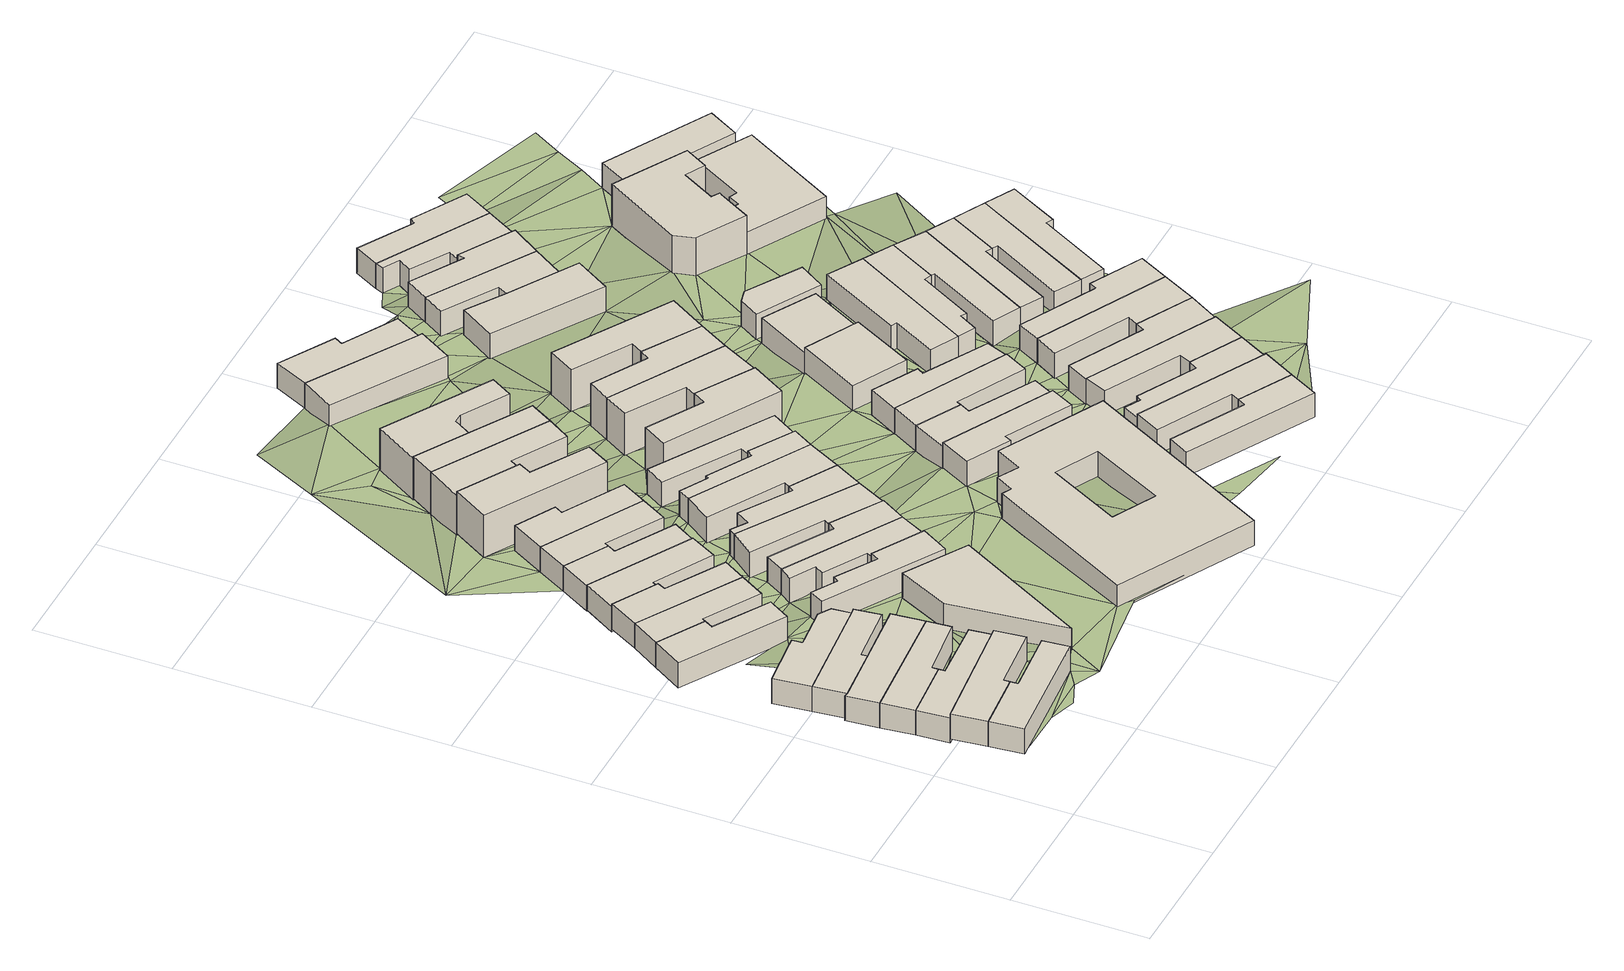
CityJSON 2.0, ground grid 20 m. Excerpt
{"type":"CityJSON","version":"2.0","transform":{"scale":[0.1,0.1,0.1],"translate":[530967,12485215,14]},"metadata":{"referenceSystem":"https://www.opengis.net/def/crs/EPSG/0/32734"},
"CityObjects":{
"building1":{"type":"Building","attributes":{"address":"Salt River Cape Town","building":"house","building:levels":1,"building_height":4.1,"plus_code":"4FRW3F96+647","ground_height":18.24,"roof_height":22.34},"geometry":[{"type":"Solid","lod":"1","boundaries":[[[[0,1,2,3]],[[1,4,5,2]],[[4,6,7,5]],[[6,8,9,7]],[[8,10,11,9]],[[10,0,3,11]],[[3,2,5,7,9,11]],[[10,8,6,4,1,0]]]]}]},
"building2":{"type":"Building","attributes":{"address":"Salt River Cape Town","building":"house","building:levels":1,"building_height":4.1,"plus_code":"4FRW3F96+64J","ground_height":18.24,"roof_height":22.34},"geometry":[{"type":"Solid","lod":"1","boundaries":[[[[12,0,3,13]],[[0,10,11,3]],[[10,14,15,11]],[[14,16,17,15]],[[16,18,19,17]],[[18,12,13,19]],[[13,3,11,15,17,19]],[[18,16,14,10,0,12]]]]}]},
"building3":{"type":"Building","attributes":{"address":"65 Durham Avenue Salt River Cape Town","building":"house","building:levels":1,"building_height":4.1,"plus_code":"4FRW3F96+742","ground_height":17.53,"roof_height":21.63},"geometry":[{"type":"Solid","lod":"1","boundaries":[[[[20,21,22,23]],[[21,24,25,22]],[[24,26,27,25]],[[26,28,29,27]],[[28,30,31,29]],[[30,20,23,31]],[[23,22,25,27,29,31]],[[30,28,26,24,21,20]]]]}]},
"building4":{"type":"Building","attributes":{"address":"63 Durham Avenue Salt River Cape Town","building":"house","building:levels":1,"building_height":4.1,"plus_code":"4FRW3F96+74C","ground_height":17.53,"roof_height":21.63},"geometry":[{"type":"Solid","lod":"1","boundaries":[[[[32,20,23,33]],[[20,30,31,23]],[[30,34,35,31]],[[34,36,37,35]],[[36,38,39,37]],[[38,32,33,39]],[[33,23,31,35,37,39]],[[38,36,34,30,20,32]]]]}]},
"building5":{"type":"Building","attributes":{"address":"61 Durham Avenue Salt River Cape Town","building":"house","building:levels":1,"building_height":4.1,"plus_code":"4FRW3F96+74J","ground_height":17.53,"roof_height":21.63},"geometry":[{"type":"Solid","lod":"1","boundaries":[[[[32,38,39,33]],[[38,40,41,39]],[[40,42,43,41]],[[42,44,45,43]],[[44,46,47,45]],[[46,32,33,47]],[[33,39,41,43,45,47]],[[46,44,42,40,38,32]]]]}]},
"building6":{"type":"Building","attributes":{"address":"59 Durham Avenue Salt River Cape Town","building":"house","building:levels":1,"building_height":4.1,"plus_code":"4FRW3F96+842","ground_height":17.53,"roof_height":21.63},"geometry":[{"type":"Solid","lod":"1","boundaries":[[[[48,44,45,49]],[[44,42,43,45]],[[42,50,51,43]],[[50,52,53,51]],[[52,54,55,53]],[[54,56,57,55]],[[56,48,49,57]],[[49,45,43,51,53,55,57]],[[56,54,52,50,42,44,48]]]]}]},
"building7":{"type":"Building","attributes":{"address":"57 Durham Avenue Salt River Cape Town","building":"house","building:levels":1,"building_height":4.1,"plus_code":"4FRW3F96+84C","ground_height":17.53,"roof_height":21.63},"geometry":[{"type":"Solid","lod":"1","boundaries":[[[[56,58,59,57]],[[58,60,61,59]],[[60,62,63,61]],[[62,64,65,63]],[[64,66,67,65]],[[66,68,69,67]],[[68,48,49,69]],[[48,56,57,49]],[[57,59,61,63,65,67,69,49]],[[48,68,66,64,62,60,58,56]]]]}]},
"building8":{"type":"Building","attributes":{"address":"69 Addison Road Salt River Cape Town","building":"house","building:levels":1,"building_height":4.1,"plus_code":"4FRW3F96+939","ground_height":16.86,"roof_height":20.96},"geometry":[{"type":"Solid","lod":"1","boundaries":[[[[70,71,72,73]],[[71,74,75,72]],[[74,76,77,75]],[[76,78,79,77]],[[78,80,81,79]],[[80,70,73,81]],[[73,72,75,77,79,81]],[[80,78,76,74,71,70]]]]}]},
"building9":{"type":"Building","attributes":{"address":"67 Addison Road Salt River Cape Town","building":"house","building:levels":1,"building_height":4.1,"plus_code":"4FRW3F96+94J","ground_height":16.86,"roof_height":20.96},"geometry":[{"type":"Solid","lod":"1","boundaries":[[[[71,70,73,72]],[[70,82,83,73]],[[82,84,85,83]],[[84,86,87,85]],[[86,88,89,87]],[[88,71,72,89]],[[72,73,83,85,87,89]],[[88,86,84,82,70,71]]]]}]},
"building10":{"type":"Building","attributes":{"address":"65 Addison Road Salt River Cape Town","building":"house","building:levels":1,"building_height":4.1,"plus_code":"4FRW3F96+94V","ground_height":16.86,"roof_height":20.96},"geometry":[{"type":"Solid","lod":"1","boundaries":[[[[88,86,87,89]],[[86,90,91,87]],[[90,92,93,91]],[[92,94,95,93]],[[94,96,97,95]],[[96,88,89,97]],[[89,87,91,93,95,97]],[[96,94,92,90,86,88]]]]}]},
"building11":{"type":"Building","attributes":{"address":"63 Addison Road Salt River Cape Town","building":"house","building:levels":1,"building_height":4.1,"plus_code":"4FRW3F96+C48","ground_height":16.36,"roof_height":20.46},"geometry":[{"type":"Solid","lod":"1","boundaries":[[[[98,99,100,101]],[[99,102,103,100]],[[102,104,105,103]],[[104,106,107,105]],[[106,108,109,107]],[[108,98,101,109]],[[101,100,103,105,107,109]],[[108,106,104,102,99,98]]]]}]},
"building12":{"type":"Building","attributes":{"address":"80 Burns Road Salt River Cape Town","building":"house","building:levels":1,"building_height":4.1,"plus_code":"4FRW3F96+65W","ground_height":17.44,"roof_height":21.54},"geometry":[{"type":"Solid","lod":"1","boundaries":[[[[110,111,112,113]],[[111,114,115,112]],[[114,116,117,115]],[[116,110,113,117]],[[113,112,115,117]],[[116,114,111,110]]]]}]},
"building13":{"type":"Building","attributes":{"address":"78 Burns Road Salt River Cape Town","building":"house","building:levels":1,"building_height":4.1,"plus_code":"4FRW3F96+859","ground_height":17.44,"roof_height":21.54},"geometry":[{"type":"Solid","lod":"1","boundaries":[[[[118,119,120,121]],[[119,122,123,120]],[[122,124,125,123]],[[124,126,127,125]],[[126,128,129,127]],[[128,130,131,129]],[[130,132,133,131]],[[132,118,121,133]],[[121,120,123,125,127,129,131,133]],[[132,130,128,126,124,122,119,118]]]]}]},
"building14":{"type":"Building","attributes":{"address":"61 Addison Road Salt River Cape Town","building":"house","building:levels":1,"building_height":4.1,"plus_code":"4FRW3F96+C4Q","ground_height":16.2,"roof_height":20.3},"geometry":[{"type":"Solid","lod":"1","boundaries":[[[[134,135,136,137]],[[135,138,139,136]],[[138,140,141,139]],[[140,142,143,141]],[[142,144,145,143]],[[144,134,137,145]],[[137,136,139,141,143,145]],[[144,142,140,138,135,134]]]]}]},
"building15":{"type":"Building","attributes":{"address":"76 Burns Road Salt River Cape Town","building":"house","building:levels":1,"building_height":4.1,"plus_code":"4FRW3F96+85Q","ground_height":16.86,"roof_height":20.96},"geometry":[{"type":"Solid","lod":"1","boundaries":[[[[146,147,148,149]],[[147,150,151,148]],[[150,152,153,151]],[[152,154,155,153]],[[154,156,157,155]],[[156,158,159,157]],[[158,160,161,159]],[[160,146,149,161]],[[149,148,151,153,155,157,159,161]],[[160,158,156,154,152,150,147,146]]]]}]},
"building16":{"type":"Building","attributes":{"address":"59 Addison Road Salt River Cape Town","building":"house","building:levels":1,"building_height":4.1,"plus_code":"4FRW3F96+F52","ground_height":16.2,"roof_height":20.3},"geometry":[{"type":"Solid","lod":"1","boundaries":[[[[144,142,143,145]],[[142,162,163,143]],[[162,164,165,163]],[[164,166,167,165]],[[166,168,169,167]],[[168,144,145,169]],[[145,143,163,165,167,169]],[[168,166,164,162,142,144]]]]}]},
"building17":{"type":"Building","attributes":{"address":"74 Burns Road Salt River Cape Town","building":"house","building:levels":1,"building_height":4.1,"plus_code":"4FRW3F96+86V","ground_height":16.86,"roof_height":20.96},"geometry":[{"type":"Solid","lod":"1","boundaries":[[[[147,170,171,148]],[[170,172,173,171]],[[172,174,175,173]],[[174,176,177,175]],[[176,150,151,177]],[[150,147,148,151]],[[148,171,173,175,177,151]],[[150,176,174,172,170,147]]]]}]},
"building18":{"type":"Building","attributes":{"address":"57 Addison Road Salt River Cape Town","building":"house","building:levels":1,"building_height":4.1,"plus_code":"4FRW3F96+F57","ground_height":16.2,"roof_height":20.3},"geometry":[{"type":"Solid","lod":"1","boundaries":[[[[168,166,167,169]],[[166,178,179,167]],[[178,180,181,179]],[[180,182,183,181]],[[182,184,185,183]],[[184,168,169,185]],[[169,167,179,181,183,185]],[[184,182,180,178,166,168]]]]}]},
"building19":{"type":"Building","attributes":{"address":"72 Burns Road Salt River Cape Town","building":"house","building:levels":1,"building_height":4.1,"plus_code":"4FRW3F96+966","ground_height":16.65,"roof_height":20.75},"geometry":[{"type":"Solid","lod":"1","boundaries":[[[[186,187,188,189]],[[187,190,191,188]],[[190,192,193,191]],[[192,194,195,193]],[[194,196,197,195]],[[196,186,189,197]],[[189,188,191,193,195,197]],[[196,194,192,190,187,186]]]]}]},
"building20":{"type":"Building","attributes":{"address":"Salt River Cape Town","building":"terraced","building:levels":2,"building:units":"2","building_height":6.9,"plus_code":"4FRW3F96+F5P","ground_height":16.2,"roof_height":23.1},"geometry":[{"type":"Solid","lod":"1","boundaries":[[[[198,199,200,201]],[[199,202,203,200]],[[202,204,205,203]],[[204,206,207,205]],[[206,208,209,207]],[[208,198,201,209]],[[201,200,203,205,207,209]],[[208,206,204,202,199,198]]]]}]},
"building21":{"type":"Building","attributes":{"address":"70 Burns Road Salt River Cape Town","building":"house","building:levels":1,"building_height":4.1,"plus_code":"4FRW3F96+96G","ground_height":16.65,"roof_height":20.75},"geometry":[{"type":"Solid","lod":"1","boundaries":[[[[187,210,211,188]],[[210,212,213,211]],[[212,214,215,213]],[[214,216,217,215]],[[216,218,219,217]],[[218,220,221,219]],[[220,190,191,221]],[[190,187,188,191]],[[188,211,213,215,217,219,221,191]],[[190,220,218,216,214,212,210,187]]]]}]},
"building22":{"type":"Building","attributes":{"address":"Salt River Cape Town","building":"terraced","building:levels":2,"building:units":"2","building_height":6.9,"plus_code":"4FRW3F96+G58","ground_height":15.54,"roof_height":22.44},"geometry":[{"type":"Solid","lod":"1","boundaries":[[[[222,223,224,225]],[[223,226,227,224]],[[226,228,229,227]],[[228,230,231,229]],[[230,232,233,231]],[[232,222,225,233]],[[225,224,227,229,231,233]],[[232,230,228,226,223,222]]]]}]},
"building23":{"type":"Building","attributes":{"address":"68 Burns Road Salt River Cape Town","building":"house","building:levels":1,"building_height":4.1,"plus_code":"4FRW3F96+96W","ground_height":16.65,"roof_height":20.75},"geometry":[{"type":"Solid","lod":"1","boundaries":[[[[210,234,235,211]],[[234,236,237,235]],[[236,238,239,237]],[[238,240,241,239]],[[240,212,213,241]],[[212,210,211,213]],[[211,235,237,239,241,213]],[[212,240,238,236,234,210]]]]}]},
"building24":{"type":"Building","attributes":{"address":"Salt River Cape Town","building":"terraced","building:levels":2,"building:units":"2","building_height":6.9,"plus_code":"4FRW3F96+G6C","ground_height":15.54,"roof_height":22.44},"geometry":[{"type":"Solid","lod":"1","boundaries":[[[[230,242,243,231]],[[242,244,245,243]],[[244,246,247,245]],[[246,232,233,247]],[[232,230,231,233]],[[231,243,245,247,233]],[[232,246,244,242,230]]]]}]},
"building25":{"type":"Building","attributes":{"address":"City Mission 73 Burns Road Salt River Cape Town","building":"yes","building:levels":1,"amenity":"social_facility","social_facility":"outreach","operator":"City Mission","operator:type":"religious","building_height":4.1,"plus_code":"4FRW3F96+67V","ground_height":17.27,"roof_height":21.37},"geometry":[{"type":"Solid","lod":"1","boundaries":[[[[248,249,250,251]],[[249,252,253,250]],[[252,254,255,253]],[[254,256,257,255]],[[256,258,259,257]],[[258,260,261,259]],[[260,262,263,261]],[[262,248,251,263]],[[264,265,266,267]],[[265,268,269,266]],[[268,270,271,269]],[[270,264,267,271]],[[251,250,253,255,257,259,261,263],[267,266,269,271]],[[262,260,258,256,254,252,249,248],[270,268,265,264]]]]}]},
"building26":{"type":"Building","attributes":{"address":"66 Burns Road Salt River Cape Town","building":"house","building:levels":1,"building_height":4.1,"plus_code":"4FRW3F96+C72","ground_height":16.65,"roof_height":20.75},"geometry":[{"type":"Solid","lod":"1","boundaries":[[[[272,273,274,275]],[[273,276,277,274]],[[276,278,279,277]],[[278,280,281,279]],[[280,282,283,281]],[[282,236,237,283]],[[236,234,235,237]],[[234,272,275,235]],[[275,274,277,279,281,283,237,235]],[[234,236,282,280,278,276,273,272]]]]}]},
"building27":{"type":"Building","attributes":{"address":"64 Burns Road Salt River Cape Town","building":"house","building:levels":1,"building_height":4.1,"plus_code":"4FRW3F96+C7C","ground_height":16.2,"roof_height":20.3},"geometry":[{"type":"Solid","lod":"1","boundaries":[[[[284,285,286,287]],[[285,288,289,286]],[[288,290,291,289]],[[290,292,293,291]],[[292,294,295,293]],[[294,284,287,295]],[[287,286,289,291,293,295]],[[294,292,290,288,285,284]]]]}]},
"building28":{"type":"Building","attributes":{"address":"Salt River Cape Town","building":"terraced","building:levels":2,"building:units":"2","building_height":6.9,"plus_code":"4FRW3F96+H59","ground_height":15.21,"roof_height":22.11},"geometry":[{"type":"Solid","lod":"1","boundaries":[[[[296,297,298,299]],[[297,300,301,298]],[[300,302,303,301]],[[302,304,305,303]],[[304,306,307,305]],[[306,308,309,307]],[[308,296,299,309]],[[299,298,301,303,305,307,309]],[[308,306,304,302,300,297,296]]]]}]},
"building29":{"type":"Building","attributes":{"address":"Salt River Cape Town","building":"house","building:levels":2,"building_height":6.9,"plus_code":"4FRW3F96+C7P","ground_height":15.84,"roof_height":22.74},"geometry":[{"type":"Solid","lod":"1","boundaries":[[[[310,311,312,313]],[[311,314,315,312]],[[314,316,317,315]],[[316,318,319,317]],[[318,320,321,319]],[[320,310,313,321]],[[313,312,315,317,319,321]],[[320,318,316,314,311,310]]]]}]},
"building30":{"type":"Building","attributes":{"address":"71 Burns Road Salt River Cape Town","building":"house","building:levels":1,"building_height":4.1,"plus_code":"4FRW3F96+884","ground_height":17.27,"roof_height":21.37},"geometry":[{"type":"Solid","lod":"1","boundaries":[[[[322,323,324,325]],[[323,326,327,324]],[[326,328,329,327]],[[328,330,331,329]],[[330,332,333,331]],[[332,322,325,333]],[[325,324,327,329,331,333]],[[332,330,328,326,323,322]]]]}]},
"building31":{"type":"Building","attributes":{"address":"Salt River Cape Town","building":"house","building:levels":2,"building_height":6.9,"plus_code":"4FRW3F96+F79","ground_height":15.61,"roof_height":22.51},"geometry":[{"type":"Solid","lod":"1","boundaries":[[[[334,335,336,337]],[[335,338,339,336]],[[338,340,341,339]],[[340,342,343,341]],[[342,344,345,343]],[[344,334,337,345]],[[337,336,339,341,343,345]],[[344,342,340,338,335,334]]]]}]},
"building32":{"type":"Building","attributes":{"address":"69 Burns Road Salt River Cape Town","building":"house","building:levels":1,"building_height":4.1,"plus_code":"4FRW3F96+889","ground_height":16.65,"roof_height":20.75},"geometry":[{"type":"Solid","lod":"1","boundaries":[[[[346,347,348,349]],[[347,350,351,348]],[[350,352,353,351]],[[352,354,355,353]],[[354,356,357,355]],[[356,346,349,357]],[[349,348,351,353,355,357]],[[356,354,352,350,347,346]]]]}]},
"building33":{"type":"Building","attributes":{"address":"7 Dryden Street Salt River Cape Town","building":"house","building:levels":1,"building_height":4.1,"plus_code":"4FRW3F96+J72","ground_height":14.52,"roof_height":18.62},"geometry":[{"type":"Solid","lod":"1","boundaries":[[[[358,359,360,361]],[[359,362,363,360]],[[362,364,365,363]],[[364,366,367,365]],[[366,358,361,367]],[[361,360,363,365,367]],[[366,364,362,359,358]]]]}]},
"building34":{"type":"Building","attributes":{"address":"68 Coleridge Road Salt River Cape Town","building":"house","building:levels":1,"building_height":4.1,"plus_code":"4FRW3F96+6C2","ground_height":17.85,"roof_height":21.95},"geometry":[{"type":"Solid","lod":"1","boundaries":[[[[368,369,370,371]],[[369,372,373,370]],[[372,374,375,373]],[[374,376,377,375]],[[376,378,379,377]],[[378,368,371,379]],[[371,370,373,375,377,379]],[[378,376,374,372,369,368]]]]}]},
"building35":{"type":"Building","attributes":{"address":"Salt River Cape Town","building":"house","building:levels":2,"building_height":6.9,"plus_code":"4FRW3F96+F8C","ground_height":15.61,"roof_height":22.51},"geometry":[{"type":"Solid","lod":"1","boundaries":[[[[335,380,381,336]],[[380,382,383,381]],[[382,384,385,383]],[[384,386,387,385]],[[386,338,339,387]],[[338,335,336,339]],[[336,381,383,385,387,339]],[[338,386,384,382,380,335]]]]}]},
"building36":{"type":"Building","attributes":{"address":"67 Burns Road Salt River Cape Town","building":"house","building:levels":1,"building_height":4.1,"plus_code":"4FRW3F96+88Q","ground_height":16.65,"roof_height":20.75},"geometry":[{"type":"Solid","lod":"1","boundaries":[[[[388,346,349,389]],[[346,356,357,349]],[[356,390,391,357]],[[390,392,393,391]],[[392,394,395,393]],[[394,388,389,395]],[[389,349,357,391,393,395]],[[394,392,390,356,346,388]]]]}]},
"building37":{"type":"Building","attributes":{"address":"41 Addison Road Salt River Cape Town","building":"house","building:levels":1,"building_height":4.1,"plus_code":"4FRW3F96+J77","ground_height":14.52,"roof_height":18.62},"geometry":[{"type":"Solid","lod":"1","boundaries":[[[[396,358,361,397]],[[358,366,367,361]],[[366,398,399,367]],[[398,400,401,399]],[[400,402,403,401]],[[402,396,397,403]],[[397,361,367,399,401,403]],[[402,400,398,366,358,396]]]]}]},
"building38":{"type":"Building","attributes":{"address":"66 Coleridge Road Salt River Cape Town","building":"house","building:levels":1,"building_height":4.1,"plus_code":"4FRW3F96+6CC","ground_height":17.85,"roof_height":21.95},"geometry":[{"type":"Solid","lod":"1","boundaries":[[[[404,405,406,407]],[[405,408,409,406]],[[408,410,411,409]],[[410,368,371,411]],[[368,378,379,371]],[[378,404,407,379]],[[407,406,409,411,371,379]],[[378,368,410,408,405,404]]]]}]},
"building39":{"type":"Building","attributes":{"address":"65 Burns Road Salt River Cape Town","building":"house","building:levels":1,"building_height":4.1,"plus_code":"4FRW3F96+89V","ground_height":16.47,"roof_height":20.57},"geometry":[{"type":"Solid","lod":"1","boundaries":[[[[412,413,414,415]],[[413,416,417,414]],[[416,418,419,417]],[[418,420,421,419]],[[420,422,423,421]],[[422,412,415,423]],[[415,414,417,419,421,423]],[[422,420,418,416,413,412]]]]}]},
"building40":{"type":"Building","attributes":{"address":"Salt River Cape Town","building":"house","building:levels":2,"building_height":6.9,"plus_code":"4FRW3F96+F8V","ground_height":15.61,"roof_height":22.51},"geometry":[{"type":"Solid","lod":"1","boundaries":[[[[380,424,425,381]],[[424,426,427,425]],[[426,428,429,427]],[[428,430,431,429]],[[430,382,383,431]],[[382,380,381,383]],[[381,425,427,429,431,383]],[[382,430,428,426,424,380]]]]}]},
"building41":{"type":"Building","attributes":{"address":"64 Coleridge Road Salt River Cape Town","building":"house","building:levels":1,"building_height":4.1,"plus_code":"4FRW3F96+6CM","ground_height":17.27,"roof_height":21.37},"geometry":[{"type":"Solid","lod":"1","boundaries":[[[[432,433,434,435]],[[433,436,437,434]],[[436,438,439,437]],[[438,440,441,439]],[[440,442,443,441]],[[442,444,445,443]],[[444,446,447,445]],[[446,432,435,447]],[[435,434,437,439,441,443,445,447]],[[446,444,442,440,438,436,433,432]]]]}]},
"building42":{"type":"Building","attributes":{"address":"63 Burns Road Salt River Cape Town","building":"house","building:levels":1,"building_height":4.1,"plus_code":"4FRW3F96+99V","ground_height":16.47,"roof_height":20.57},"geometry":[{"type":"Solid","lod":"1","boundaries":[[[[448,449,450,451]],[[449,452,453,450]],[[452,454,455,453]],[[454,448,451,455]],[[451,450,453,455]],[[454,452,449,448]]]]}]},
"building43":{"type":"Building","attributes":{"address":"62 Coleridge Road Salt River Cape Town","building":"house","building:levels":1,"building_height":4.1,"plus_code":"4FRW3F96+7C7","ground_height":17.27,"roof_height":21.37},"geometry":[{"type":"Solid","lod":"1","boundaries":[[[[456,457,458,459]],[[457,460,461,458]],[[460,432,435,461]],[[432,446,447,435]],[[446,462,463,447]],[[462,456,459,463]],[[459,458,461,435,447,463]],[[462,446,432,460,457,456]]]]}]},
"building44":{"type":"Building","attributes":{"address":"61 Burns Road Salt River Cape Town","building":"house","building:levels":1,"building_height":4.1,"plus_code":"4FRW3F96+C9G","ground_height":15.61,"roof_height":19.71},"geometry":[{"type":"Solid","lod":"1","boundaries":[[[[464,465,466,467]],[[465,468,469,466]],[[468,470,471,469]],[[470,464,467,471]],[[467,466,469,471]],[[470,468,465,464]]]]}]},
"building45":{"type":"Building","attributes":{"address":"60 Coleridge Road Salt River Cape Town","building":"house","building:levels":1,"building_height":4.1,"plus_code":"4FRW3F96+7C9","ground_height":17.07,"roof_height":21.17},"geometry":[{"type":"Solid","lod":"1","boundaries":[[[[472,473,474,475]],[[473,476,477,474]],[[476,478,479,477]],[[478,480,481,479]],[[480,482,483,481]],[[482,472,475,483]],[[475,474,477,479,481,483]],[[482,480,478,476,473,472]]]]}]},
"building46":{"type":"Building","attributes":{"address":"50 Burns Road Salt River Cape Town","building":"house","building:levels":1,"building_height":4.1,"plus_code":"4FRW3F96+H85","ground_height":14.88,"roof_height":18.98},"geometry":[{"type":"Solid","lod":"1","boundaries":[[[[484,485,486,487]],[[485,488,489,486]],[[488,490,491,489]],[[490,492,493,491]],[[492,494,495,493]],[[494,484,487,495]],[[487,486,489,491,493,495]],[[494,492,490,488,485,484]]]]}]},
"building47":{"type":"Building","attributes":{"address":"48 Burns Road Salt River Cape Town","building":"house","building:levels":1,"building_height":4.1,"plus_code":"4FRW3F96+H8H","ground_height":14.88,"roof_height":18.98},"geometry":[{"type":"Solid","lod":"1","boundaries":[[[[484,496,497,487]],[[496,498,499,497]],[[498,500,501,499]],[[500,502,503,501]],[[502,485,486,503]],[[485,484,487,486]],[[487,497,499,501,503,486]],[[485,502,500,498,496,484]]]]}]},
"building48":{"type":"Building","attributes":{"address":"2 Dryden Street Salt River Cape Town","building":"house","building:levels":1,"building_height":4.1,"plus_code":"4FRW3F96+CC3","ground_height":16.25,"roof_height":20.35},"geometry":[{"type":"Solid","lod":"1","boundaries":[[[[504,505,506,507]],[[505,508,509,506]],[[508,510,511,509]],[[510,512,513,511]],[[512,514,515,513]],[[514,504,507,515]],[[507,506,509,511,513,515]],[[514,512,510,508,505,504]]]]}]},
"building49":{"type":"Building","attributes":{"address":"58 Coleridge Road Salt River Cape Town","building":"house","building:levels":1,"building_height":4.1,"plus_code":"4FRW3F96+7CX","ground_height":17.07,"roof_height":21.17},"geometry":[{"type":"Solid","lod":"1","boundaries":[[[[516,517,518,519]],[[517,520,521,518]],[[520,522,523,521]],[[522,472,475,523]],[[472,482,483,475]],[[482,516,519,483]],[[519,518,521,523,475,483]],[[482,472,522,520,517,516]]]]}]},
"building50":{"type":"Building","attributes":{"address":"59 Burns Road Salt River Cape Town","building":"house","building:levels":1,"building_height":4.1,"plus_code":"4FRW3F96+CCR","ground_height":15.61,"roof_height":19.71},"geometry":[{"type":"Solid","lod":"1","boundaries":[[[[524,525,526,527]],[[525,528,529,526]],[[528,530,531,529]],[[530,532,533,531]],[[532,524,527,533]],[[527,526,529,531,533]],[[532,530,528,525,524]]]]}]},
"building51":{"type":"Building","attributes":{"address":"46 Burns Road Salt River Cape Town","building":"house","building:levels":1,"building_height":4.1,"plus_code":"4FRW3F96+H9M","ground_height":14.88,"roof_height":18.98},"geometry":[{"type":"Solid","lod":"1","boundaries":[[[[496,534,535,497]],[[534,536,537,535]],[[536,538,539,537]],[[538,540,541,539]],[[540,498,499,541]],[[498,496,497,499]],[[497,535,537,539,541,499]],[[498,540,538,536,534,496]]]]}]},
"building52":{"type":"Building","attributes":{"address":"56 Coleridge Road Salt River Cape Town","building":"house","building:levels":1,"building_height":4.1,"plus_code":"4FRW3F96+8F3","ground_height":17.07,"roof_height":21.17},"geometry":[{"type":"Solid","lod":"1","boundaries":[[[[516,542,543,519]],[[542,544,545,543]],[[544,546,547,545]],[[546,548,549,547]],[[548,517,518,549]],[[517,516,519,518]],[[519,543,545,547,549,518]],[[517,548,546,544,542,516]]]]}]},
"building53":{"type":"Building","attributes":{"address":"4 Dryden Street Salt River Cape Town","building":"house","building:levels":1,"building_height":4.1,"plus_code":"4FRW3F96+9CF","ground_height":16.25,"roof_height":20.35},"geometry":[{"type":"Solid","lod":"1","boundaries":[[[[504,514,515,507]],[[514,550,551,515]],[[550,552,553,551]],[[552,554,555,553]],[[554,556,557,555]],[[556,558,559,557]],[[558,560,561,559]],[[560,504,507,561]],[[507,515,551,553,555,557,559,561]],[[560,558,556,554,552,550,514,504]]]]}]},
"building54":{"type":"Building","attributes":{"address":"6 Dryden Street Salt River Cape Town","building":"house","building:levels":1,"building_height":4.1,"plus_code":"4FRW3F96+9C9","ground_height":16.25,"roof_height":20.35},"geometry":[{"type":"Solid","lod":"1","boundaries":[[[[560,558,559,561]],[[558,562,563,559]],[[562,564,565,563]],[[564,566,567,565]],[[566,568,569,567]],[[568,560,561,569]],[[561,559,563,565,567,569]],[[568,566,564,562,558,560]]]]}]},
"building55":{"type":"Building","attributes":{"address":"44 Burns Road Salt River Cape Town","building":"house","building:levels":1,"building_height":4.1,"plus_code":"4FRW3F96+J94","ground_height":14.2,"roof_height":18.3},"geometry":[{"type":"Solid","lod":"1","boundaries":[[[[570,571,572,573]],[[571,574,575,572]],[[574,576,577,575]],[[576,578,579,577]],[[578,580,581,579]],[[580,582,583,581]],[[582,584,585,583]],[[584,570,573,585]],[[573,572,575,577,579,581,583,585]],[[584,582,580,578,576,574,571,570]]]]}]},
"building56":{"type":"Building","attributes":{"address":"42 Burns Road Salt River Cape Town","building":"house","building:levels":1,"building_height":4.1,"plus_code":"4FRW3F96+J9H","ground_height":14.2,"roof_height":18.3},"geometry":[{"type":"Solid","lod":"1","boundaries":[[[[571,586,587,572]],[[586,588,589,587]],[[588,590,591,589]],[[590,592,593,591]],[[592,574,575,593]],[[574,571,572,575]],[[572,587,589,591,593,575]],[[574,592,590,588,586,571]]]]}]},
"building57":{"type":"Building","attributes":{"address":"8 Dryden Street Salt River Cape Town","building":"house","building:levels":1,"building_height":4.1,"plus_code":"4FRW3F96+9F2","ground_height":16.25,"roof_height":20.35},"geometry":[{"type":"Solid","lod":"1","boundaries":[[[[568,566,567,569]],[[566,594,595,567]],[[594,596,597,595]],[[596,598,599,597]],[[598,600,601,599]],[[600,568,569,601]],[[569,567,595,597,599,601]],[[600,598,596,594,566,568]]]]}]},
"building58":{"type":"Building","attributes":{"address":"10 Dryden Street Salt River Cape Town","building":"house","building:levels":1,"building_height":4.1,"plus_code":"4FRW3F96+8FW","ground_height":16.25,"roof_height":20.35},"geometry":[{"type":"Solid","lod":"1","boundaries":[[[[600,598,599,601]],[[598,602,603,599]],[[602,604,605,603]],[[604,606,607,605]],[[606,608,609,607]],[[608,600,601,609]],[[601,599,603,605,607,609]],[[608,606,604,602,598,600]]]]}]},
"building59":{"type":"Building","attributes":{"address":"12 Dryden Street Salt River Cape Town","building":"house","building:levels":1,"building_height":4.1,"plus_code":"4FRW3F96+8FQ","ground_height":16.25,"roof_height":20.35},"geometry":[{"type":"Solid","lod":"1","boundaries":[[[[608,606,607,609]],[[606,610,611,607]],[[610,612,613,611]],[[612,614,615,613]],[[614,616,617,615]],[[616,608,609,617]],[[609,607,611,613,615,617]],[[616,614,612,610,606,608]]]]}]},
"building60":{"type":"Building","attributes":{"address":"53 Burns Road Salt River Cape Town","building":"house","building:levels":2,"building_height":6.9,"plus_code":"4FRW3F96+GF6","ground_height":14.61,"roof_height":21.51},"geometry":[{"type":"Solid","lod":"1","boundaries":[[[[618,619,620,621]],[[619,622,623,620]],[[622,624,625,623]],[[624,626,627,625]],[[626,628,629,627]],[[628,630,631,629]],[[630,632,633,631]],[[632,634,635,633]],[[634,636,637,635]],[[636,618,621,637]],[[621,620,623,625,627,629,631,633,635,637]],[[636,634,632,630,628,626,624,622,619,618]]]]}]},
"building61":{"type":"Building","attributes":{"address":"Burns Road Salt River Cape Town","building":"house","building:levels":1,"building_height":4.1,"plus_code":"4FRW3F96+FFQ","ground_height":14.61,"roof_height":18.71},"geometry":[{"type":"Solid","lod":"1","boundaries":[[[[618,638,639,640]],[[638,641,642,639]],[[641,643,644,642]],[[643,645,646,644]],[[645,647,648,646]],[[647,649,650,648]],[[649,619,651,650]],[[619,618,640,651]],[[640,639,642,644,646,648,650,651]],[[619,649,647,645,643,641,638,618]]]]}]},
"building62":{"type":"Building","attributes":{"address":"51 Burns Road Salt River Cape Town","building":"house","building:levels":1,"building_height":4.1,"plus_code":"4FRW3F96+GGJ","ground_height":14.61,"roof_height":18.71},"geometry":[{"type":"Solid","lod":"1","boundaries":[[[[652,653,654,655]],[[653,656,657,654]],[[656,658,659,657]],[[658,652,655,659]],[[655,654,657,659]],[[658,656,653,652]]]]}]},
"terrain1":{"type":"TINRelief","geometry":[{"type":"CompositeSurface","lod":"1","boundaries":[[[4,660,661]],[[662,661,663]],[[10,8,6]],[[6,14,10]],[[661,662,4]],[[26,30,664]],[[34,30,36]],[[665,666,667]],[[16,14,6]],[[668,52,669]],[[662,670,4]],[[666,671,60]],[[667,666,672]],[[26,36,30]],[[673,4,670]],[[673,6,4]],[[666,60,672]],[[52,668,40]],[[78,674,675]],[[676,16,6]],[[676,673,670]],[[6,673,676]],[[676,18,16]],[[84,677,674]],[[18,678,26]],[[679,672,60]],[[26,678,36]],[[58,56,54]],[[674,78,84]],[[679,60,58]],[[678,38,36]],[[676,678,18]],[[679,58,54]],[[680,78,672]],[[672,679,680]],[[40,38,681]],[[681,52,40]],[[54,52,681]],[[670,682,676]],[[54,681,679]],[[678,681,38]],[[78,152,84]],[[152,78,680]],[[94,92,90]],[[683,679,681]],[[680,684,685]],[[681,678,683]],[[150,86,84]],[[682,670,686]],[[150,84,152]],[[687,688,94]],[[680,689,152]],[[685,689,680]],[[690,144,168]],[[94,90,687]],[[152,689,691]],[[168,202,690]],[[176,86,150]],[[692,679,683]],[[86,693,90]],[[111,676,682]],[[694,689,685]],[[693,86,176]],[[694,685,695]],[[687,90,696]],[[690,202,199]],[[696,90,693]],[[697,689,694]],[[168,184,202]],[[687,696,698]],[[696,693,699]],[[142,140,700]],[[111,692,683]],[[199,232,690]],[[162,142,700]],[[698,696,701]],[[702,693,176]],[[699,701,696]],[[184,182,202]],[[140,703,700]],[[232,704,690]],[[172,176,174]],[[682,686,705]],[[701,706,698]],[[702,176,172]],[[692,111,132]],[[698,706,703]],[[701,707,708]],[[709,111,682]],[[701,708,706]],[[202,182,204]],[[710,700,703]],[[703,706,710]],[[204,182,180]],[[111,711,132]],[[166,700,712]],[[700,710,712]],[[708,240,706]],[[178,204,180]],[[711,713,132]],[[704,232,714]],[[166,712,290]],[[714,232,246]],[[290,178,166]],[[214,212,708]],[[711,111,709]],[[212,240,708]],[[198,208,206]],[[715,713,711]],[[290,712,278]],[[280,278,712]],[[178,288,204]],[[288,178,290]],[[704,714,716]],[[717,718,198]],[[714,246,716]],[[288,206,204]],[[198,206,717]],[[278,719,290]],[[715,711,720]],[[721,711,709]],[[721,709,722]],[[723,724,725]],[[288,316,206]],[[187,715,726]],[[704,716,727]],[[278,276,273]],[[318,316,288]],[[704,727,728]],[[711,721,720]],[[273,719,278]],[[206,729,717]],[[720,726,715]],[[244,730,731]],[[729,206,316]],[[732,318,288]],[[244,733,730]],[[734,735,705]],[[265,724,723]],[[187,346,210]],[[736,721,737]],[[720,721,736]],[[717,738,739]],[[740,741,734]],[[346,187,726]],[[717,729,738]],[[234,210,346]],[[720,736,742]],[[730,733,304]],[[358,728,727]],[[316,311,729]],[[739,743,733]],[[735,248,705]],[[316,314,311]],[[739,738,743]],[[744,318,732]],[[745,734,741]],[[727,716,746]],[[234,388,272]],[[747,304,733]],[[346,388,234]],[[729,311,748]],[[716,306,746]],[[272,744,732]],[[743,747,733]],[[736,248,742]],[[742,330,749]],[[735,750,248]],[[306,304,751]],[[272,449,744]],[[449,272,388]],[[751,304,747]],[[248,750,752]],[[752,750,753]],[[742,248,330]],[[747,743,754]],[[752,755,248]],[[756,727,746]],[[751,746,306]],[[743,757,754]],[[388,422,449]],[[753,750,758]],[[755,440,248]],[[759,760,761]],[[752,753,762]],[[754,763,747]],[[436,248,440]],[[457,330,248]],[[744,448,764]],[[436,440,438]],[[765,761,766]],[[744,449,448]],[[248,436,457]],[[330,456,332]],[[457,456,330]],[[449,422,452]],[[751,767,746]],[[761,760,766]],[[332,768,760]],[[332,456,768]],[[746,767,756]],[[764,448,335]],[[420,452,422]],[[760,768,769]],[[756,767,770]],[[771,457,436]],[[456,769,768]],[[772,402,400]],[[769,766,760]],[[773,420,418]],[[774,402,772]],[[436,775,776]],[[420,773,452]],[[770,777,778]],[[777,772,400]],[[771,436,776]],[[769,779,766]],[[767,780,770]],[[418,781,773]],[[492,767,751]],[[448,470,335]],[[470,380,335]],[[770,782,777]],[[773,783,452]],[[784,766,785]],[[780,782,770]],[[785,766,779]],[[751,424,492]],[[783,454,452]],[[786,777,782]],[[781,787,773]],[[772,777,788]],[[789,790,378]],[[773,791,783]],[[472,779,769]],[[792,781,784]],[[788,793,772]],[[470,532,380]],[[777,786,788]],[[784,785,792]],[[773,794,791]],[[380,530,424]],[[454,783,791]],[[781,795,787]],[[782,780,502]],[[530,380,532]],[[769,473,472]],[[404,378,790]],[[781,796,795]],[[792,796,781]],[[788,786,540]],[[485,502,780]],[[522,779,472]],[[788,540,797]],[[798,424,530]],[[795,796,799]],[[532,470,800]],[[801,404,790]],[[795,799,802]],[[492,424,798]],[[803,454,791]],[[792,804,796]],[[797,540,580]],[[528,798,530]],[[800,454,805]],[[580,576,797]],[[806,801,790]],[[532,800,805]],[[807,804,792]],[[540,538,580]],[[805,454,803]],[[799,796,562]],[[580,578,576]],[[792,546,807]],[[808,492,798]],[[809,798,528]],[[538,536,580]],[[558,556,799]],[[810,580,536]],[[799,562,558]],[[484,494,496]],[[494,492,808]],[[807,546,811]],[[803,525,805]],[[811,546,544]],[[809,808,798]],[[790,812,806]],[[544,813,811]],[[803,504,525]],[[598,807,811]],[[525,814,528]],[[806,812,482]],[[809,528,814]],[[544,815,813]],[[596,807,598]],[[542,815,544]],[[496,494,632]],[[598,811,602]],[[808,632,494]],[[534,496,632]],[[815,542,816]],[[817,525,504]],[[818,534,632]],[[560,817,504]],[[612,815,816]],[[817,814,525]],[[819,560,568]],[[820,821,822]],[[823,821,824]],[[560,819,817]],[[818,632,652]],[[820,825,821]],[[824,821,825]],[[818,826,586]],[[600,827,568]],[[824,825,828]],[[632,653,652]],[[825,829,828]],[[632,630,653]],[[568,827,819]],[[826,818,652]],[[830,586,831]],[[832,817,819]],[[828,829,643]],[[653,630,643]],[[643,630,828]],[[831,586,826]],[[833,653,643]],[[834,830,831]]]}]}
},
"vertices":[
[41,140,42],[46,90,42],[46,90,83],[41,140,83],[231,109,42],[231,109,83],[227,148,42],[227,148,83],[131,138,42],[131,138,83],[130,149,42],[130,149,83],
[35,192,42],[35,192,83],[130,158,42],[130,158,83],[226,169,42],[226,169,83],[221,214,42],[221,214,83],
[32,240,35],[35,192,35],[35,192,76],[32,240,76],[221,214,35],[221,214,76],[217,248,35],[217,248,76],[125,240,35],[125,240,76],[124,249,35],[124,249,76],
[27,289,35],[27,289,76],[124,258,35],[124,258,76],[214,270,35],[214,270,76],[211,306,35],[211,306,76],
[206,355,35],[206,355,76],[112,345,35],[112,345,76],[28,336,35],[28,336,76],[22,337,35],[22,337,76],
[22,384,35],[22,384,76],[111,354,35],[111,354,76],[200,364,35],[200,364,76],[195,403,35],[195,403,76],[187,402,35],[187,402,76],
[184,430,35],[184,430,76],[166,441,35],[166,441,76],[103,434,35],[103,434,76],[102,449,35],[102,449,76],[90,448,35],[90,448,76],[16,439,35],[16,439,76],
[99,572,29],[31,612,29],[31,612,70],[99,572,70],[3,567,29],[3,567,70],[152,478,29],[152,478,70],[172,511,29],[172,511,70],[92,559,29],[92,559,70],
[102,577,29],[102,577,70],[183,529,29],[183,529,70],[205,566,29],[205,566,70],[57,654,29],[57,654,70],
[225,599,29],[225,599,70],[141,649,29],[141,649,70],[147,661,29],[147,661,70],[82,698,29],[82,698,70],
[82,698,24],[147,661,24],[147,661,65],[82,698,65],[152,670,24],[152,670,65],[238,622,24],[238,622,65],[260,662,24],[260,662,65],[112,747,24],[112,747,65],
[276,127,34],[383,323,34],[383,323,75],[276,127,75],[293,377,34],[293,377,75],[256,301,34],[256,301,75],
[314,431,34],[307,419,34],[307,419,75],[314,431,75],[248,455,34],[248,455,75],[243,447,34],[243,447,75],[206,469,34],[206,469,75],[194,448,34],[194,448,75],[363,347,34],[363,347,75],[387,388,34],[387,388,75],
[112,747,22],[260,662,22],[260,662,63],[112,747,63],[280,696,22],[280,696,63],[195,745,22],[195,745,63],[202,757,22],[202,757,63],[138,793,22],[138,793,63],
[387,388,29],[408,429,29],[408,429,70],[387,388,70],[241,527,29],[241,527,70],[228,509,29],[228,509,70],[264,488,29],[264,488,70],[256,475,29],[256,475,70],[318,439,29],[318,439,70],[314,431,29],[314,431,70],
[205,763,22],[205,763,63],[287,716,22],[287,716,63],[309,755,22],[309,755,63],[163,837,22],[163,837,63],
[430,466,29],[430,466,70],[356,511,29],[356,511,70],[348,500,29],[348,500,70],[257,554,29],[257,554,70],
[330,792,22],[330,792,63],[242,842,22],[242,842,63],[249,854,22],[249,854,63],[191,886,22],[191,886,63],
[430,466,26],[453,511,26],[453,511,68],[430,466,68],[287,615,26],[287,615,68],[259,580,26],[259,580,68],[361,519,26],[361,519,68],[356,511,26],[356,511,68],
[280,919,22],[193,970,22],[193,970,91],[280,919,91],[161,917,22],[161,917,91],[331,817,22],[331,817,91],[351,852,22],[351,852,91],[270,900,22],[270,900,91],
[476,553,26],[476,553,68],[408,592,26],[408,592,68],[403,584,26],[403,584,68],[329,630,26],[329,630,68],[316,609,26],[316,609,68],[293,624,26],[293,624,68],
[193,970,15],[280,919,15],[280,919,84],[193,970,84],[290,936,15],[290,936,84],[368,891,15],[368,891,84],[389,925,15],[389,925,84],[225,1022,15],[225,1022,84],
[502,603,26],[502,603,68],[331,701,26],[331,701,68],[304,662,26],[304,662,68],[413,600,26],[413,600,68],
[409,959,15],[409,959,84],[324,1010,15],[324,1010,84],[246,1056,15],[246,1056,84],
[737,290,33],[583,371,33],[583,371,74],[737,290,74],[562,332,33],[562,332,74],[531,349,33],[531,349,74],[516,322,33],[516,322,74],[502,329,33],[502,329,74],[385,111,33],[385,111,74],[585,5,33],[585,5,74],[572,284,33],[635,252,33],[635,252,74],[572,284,74],[580,144,33],[580,144,74],[516,177,33],[516,177,74],
[520,633,26],[455,672,26],[455,672,68],[520,633,68],[449,663,26],[449,663,68],[384,700,26],[384,700,68],[382,695,26],[382,695,68],[341,718,26],[341,718,68],
[520,633,22],[545,674,22],[545,674,63],[520,633,63],[372,778,22],[372,778,63],[354,749,22],[354,749,63],[462,684,22],[462,684,63],[455,672,22],[455,672,63],
[246,1056,12],[324,1010,12],[324,1010,81],[246,1056,81],[341,1038,12],[341,1038,81],[355,1038,12],[355,1038,81],[423,998,12],[423,998,81],[442,1030,12],[442,1030,81],[286,1122,12],[286,1122,81],
[599,726,18],[516,776,18],[516,776,87],[599,726,87],[504,757,18],[504,757,87],[423,804,18],[423,804,87],[402,769,18],[402,769,87],[568,674,18],[568,674,87],
[569,444,33],[545,399,33],[545,399,74],[569,444,74],[610,365,33],[610,365,74],[615,375,33],[615,375,74],[712,324,33],[712,324,74],[730,359,33],[730,359,74],
[599,726,16],[628,782,16],[628,782,85],[599,726,85],[463,877,16],[463,877,85],[442,842,16],[442,842,85],[526,792,16],[526,792,85],[516,776,16],[516,776,85],
[595,494,26],[569,444,26],[569,444,68],[595,494,68],[730,359,26],[730,359,68],[747,392,26],[747,392,68],[652,444,26],[652,444,68],[660,459,26],[660,459,68],
[375,1270,5],[345,1221,5],[345,1221,46],[375,1270,46],[505,1124,5],[505,1124,46],[535,1174,5],[535,1174,46],[529,1177,5],[529,1177,46],
[806,128,39],[799,116,39],[799,116,79],[806,128,79],[692,174,39],[692,174,79],[675,143,39],[675,143,79],[860,43,39],[860,43,79],[883,86,39],[883,86,79],
[654,827,16],[654,827,85],[571,877,16],[571,877,85],[562,863,16],[562,863,85],[482,909,16],[482,909,85],
[618,535,26],[618,535,68],[663,466,26],[663,466,68],[764,414,26],[764,414,68],[783,449,26],[783,449,68],
[399,1320,5],[399,1320,46],[551,1216,5],[551,1216,46],[472,1261,5],[472,1261,46],[479,1273,5],[479,1273,46],
[910,135,39],[723,235,39],[723,235,79],[910,135,79],[703,197,39],[703,197,79],[812,140,39],[812,140,79],
[618,535,25],[783,449,25],[783,449,66],[618,535,66],[796,482,25],[796,482,66],[703,533,25],[703,533,66],[709,543,25],[709,543,66],[643,579,25],[643,579,66],
[688,883,16],[688,883,85],[521,983,16],[521,983,85],[498,944,16],[498,944,85],[581,894,16],[581,894,85],
[859,221,33],[851,208,33],[851,208,74],[859,221,74],[764,254,33],[764,254,74],[759,246,33],[759,246,74],[735,259,33],[735,259,74],[723,235,33],[723,235,74],[910,135,33],[910,135,74],[935,181,33],[935,181,74],
[689,696,25],[641,605,25],[641,605,66],[689,696,66],[720,564,25],[720,564,66],[768,655,25],[768,655,66],
[771,330,33],[757,297,33],[757,297,74],[771,330,74],[866,238,33],[866,238,74],[961,230,33],[961,230,74],
[689,696,16],[768,655,16],[768,655,57],[689,696,57],[811,735,16],[811,735,57],[734,778,16],[734,778,57],
[906,319,31],[899,306,31],[899,306,72],[906,319,72],[789,363,31],[789,363,72],[771,330,31],[771,330,72],[961,230,31],[961,230,72],[988,276,31],[988,276,72],
[724,1064,9],[653,1107,9],[653,1107,50],[724,1064,50],[598,1143,9],[598,1143,50],[565,1091,9],[565,1091,50],[720,995,9],[720,995,50],[752,1047,9],[752,1047,50],
[752,1108,9],[752,1108,50],[602,1200,9],[602,1200,50],[583,1169,9],[583,1169,50],[661,1121,9],[661,1121,50],
[896,706,22],[846,735,22],[846,735,64],[896,706,64],[780,613,22],[780,613,64],[789,609,22],[789,609,64],[755,545,22],[755,545,64],[796,524,22],[796,524,64],
[1014,326,31],[825,424,31],[825,424,72],[1014,326,72],[805,390,31],[805,390,72],[915,334,31],[915,334,72],
[831,736,16],[855,774,16],[855,774,57],[831,736,57],[777,822,16],[777,822,57],[756,817,16],[756,817,57],[738,787,16],[738,787,57],
[781,1152,9],[781,1152,50],[702,1199,9],[702,1199,50],[699,1188,9],[699,1188,50],[623,1234,9],[623,1234,50],
[1037,370,31],[1037,370,72],[960,410,31],[960,410,72],[954,399,31],[954,399,72],[842,457,31],[842,457,72],
[821,511,22],[821,511,64],[837,539,22],[837,539,64],[845,534,22],[845,534,64],[889,614,22],[889,614,64],[900,610,22],[900,610,64],[939,682,22],[939,682,64],
[905,607,22],[905,607,64],[845,496,22],[845,496,64],[885,476,22],[885,476,64],[983,655,22],[983,655,64],
[781,1152,2],[809,1201,2],[809,1201,43],[781,1152,43],[649,1292,2],[649,1292,43],[644,1280,2],[644,1280,43],[668,1266,2],[668,1266,43],[656,1247,2],[656,1247,43],[711,1214,2],[711,1214,43],[702,1199,2],[702,1199,43],
[834,1245,2],[834,1245,43],[755,1290,2],[755,1290,43],[749,1282,2],[749,1282,43],[669,1328,2],[669,1328,43],
[918,458,22],[918,458,64],[976,566,22],[976,566,64],[985,561,22],[985,561,64],[1024,634,22],[1024,634,64],
[993,557,22],[993,557,64],[934,449,22],[934,449,64],[972,428,22],[972,428,64],[1070,610,22],[1070,610,64],
[1005,410,22],[1005,410,64],[1064,519,22],[1064,519,64],[1074,514,22],[1074,514,64],[1113,587,22],[1113,587,64],
[904,876,6],[931,924,6],[931,924,75],[904,876,75],[934,928,6],[934,928,75],[922,935,6],[922,935,75],[950,985,6],[950,985,75],[979,969,6],[979,969,75],[999,1004,6],[999,1004,75],[893,1064,6],[893,1064,75],[826,947,6],[826,947,75],[833,917,6],[833,917,75],
[1017,813,6],[1017,813,47],[904,876,47],[1097,956,6],[1097,956,47],[1018,1000,6],[1018,1000,47],[976,923,6],[976,923,47],[964,928,6],[964,928,47],[955,911,6],[955,911,47],[931,924,47],
[962,1109,6],[936,1062,6],[936,1062,47],[962,1109,47],[1092,977,6],[1092,977,47],[1118,1023,6],[1118,1023,47],
[46,90,44],[130,90,42],[206,92,42],[171,77,42],[125,240,42],[90,448,37],[102,449,37],[84,506,30],[112,345,37],[111,354,37],[246,73,42],[103,434,37],[152,478,35],[247,117,42],[99,572,30],[92,559,30],[276,127,42],[102,577,30],[256,301,35],[194,448,35],[206,469,35],[247,367,35],[385,111,42],[293,377,35],[243,447,35],[248,455,35],[403,95,42],[238,622,29],[152,670,29],[256,475,35],[64,927,24],[264,488,35],[363,347,35],[259,580,29],[314,431,35],[307,419,35],[247,617,29],[318,439,35],[260,662,29],[287,615,29],[287,716,29],[293,624,29],[361,519,29],[280,696,29],[199,1181,15],[585,5,42],[304,662,29],[316,609,29],[329,630,29],[502,329,34],[331,701,29],[498,367,34],[341,718,29],[408,429,34],[247,1117,15],[430,466,34],[286,1122,15],[368,891,22],[290,936,22],[462,684,26],[545,399,34],[531,349,34],[516,322,34],[580,144,42],[572,284,34],[516,177,42],[569,444,34],[345,1221,15],[253,1283,9],[442,842,18],[355,1038,15],[341,1038,15],[545,674,26],[409,959,18],[655,106,41],[675,143,41],[583,371,34],[562,332,34],[463,877,18],[389,925,18],[635,72,41],[669,64,41],[610,365,34],[482,909,18],[568,674,26],[763,48,41],[498,1117,12],[498,944,18],[526,792,18],[615,375,34],[692,174,41],[521,983,18],[703,197,41],[806,128,41],[571,877,18],[723,235,41],[505,1124,12],[562,863,18],[799,116,41],[652,444,33],[747,392,33],[660,459,33],[812,140,41],[581,894,18],[599,726,26],[663,466,33],[764,414,33],[565,1091,12],[748,367,33],[789,363,33],[535,1174,12],[866,238,41],[560,1238,12],[755,545,25],[483,1279,5],[851,208,41],[859,221,41],[551,1216,12],[529,1177,12],[805,390,33],[598,1143,12],[796,482,33],[583,1169,12],[748,617,25],[783,449,33],[825,424,33],[602,1200,12],[796,524,25],[597,1237,12],[860,43,41],[999,117,39],[780,613,25],[842,457,33],[568,1252,5],[789,609,25],[821,511,25],[845,496,25],[612,1266,5],[748,867,16],[845,534,25],[811,735,25],[935,181,39],[837,539,25],[846,735,25],[885,476,31],[831,736,25],[961,230,39],[918,458,31],[826,947,16],[833,917,16],[711,1214,9],[934,449,31],[1129,171,35],[972,428,31],[904,876,14],[1005,410,31],[1036,430,31],[1017,813,14],[809,1201,9],[1026,805,14],[955,911,14],[934,928,14],[931,924,14],[922,935,14],[950,985,14],[964,928,14],[985,1149,6],[1100,750,14],[979,969,14],[976,923,14],[860,1297,2],[1008,1193,6],[1054,853,14],[1092,977,14],[1033,1236,6]
]}
